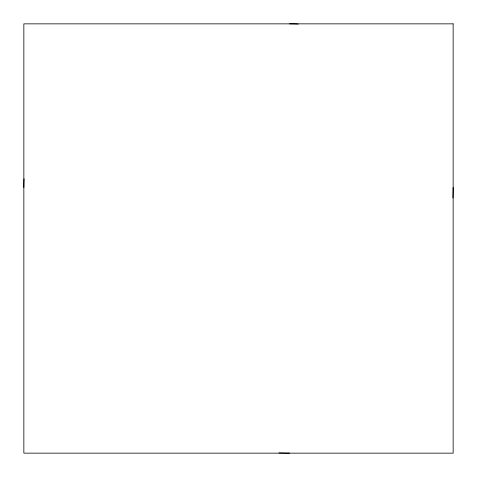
<?xml version="1.0" encoding="UTF-8"?>
<svg xmlns="http://www.w3.org/2000/svg" width="477" height="477" viewBox="0 0 477 477"><rect width="100%" height="100%" fill="white"/><g stroke="black" fill="none" stroke-linecap="round" stroke-linejoin="round"><path stroke-width="0.72" d="M289.545 453.108A72.975 7.578 6 0 1 278.985 452.911M289.539 23.868A72.975 7.578 -6 0 1 298.244 24.065M453.108 187.455A72.975 7.578 -84 0 1 452.911 198.015M23.868 187.461A72.975 7.578 84 0 1 24.065 178.756M453.15 23.85L23.85 23.85L23.85 453.15L453.15 453.15L453.15 23.85"/></g></svg>
